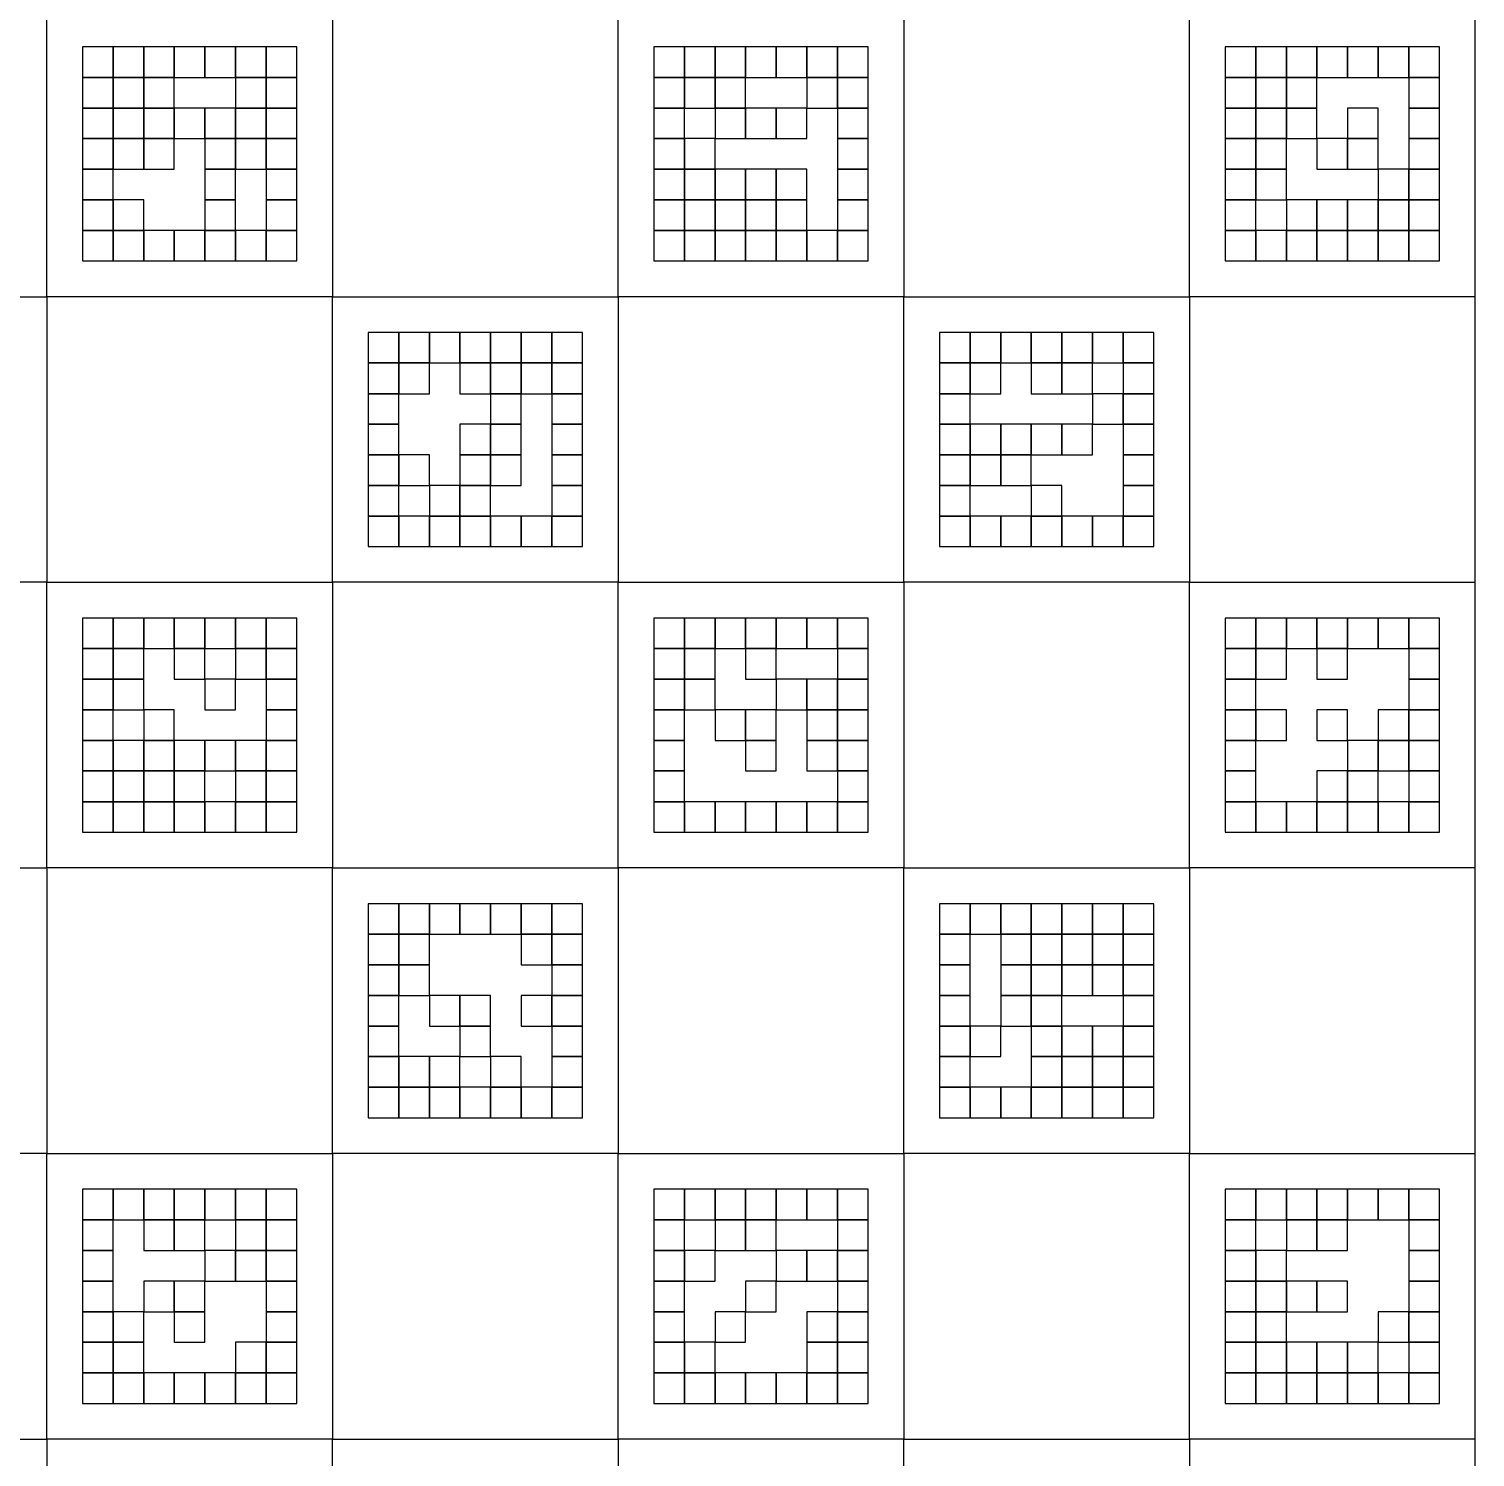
# Model space of a CAD drawing. Header units: millimetres. Extents: x 0 to 400, y 0 to 400.
# Drawn here: x 298.8 to 400, y 98.8 to 198.8 of the extents above; entities that cross this region are included whole.
import ezdxf

# ---------------------------------------------------------------- set-up
doc = ezdxf.new("R2010")
doc.units = ezdxf.units.MM

msp = doc.modelspace()

# ---------------------------------------------------------------- linework, layer by layer
at = {"layer": 'ENGRAVE'}
for points in [[(280, 180), (300, 180), (300, 200), (280, 200)], [(320, 180), (340, 180), (340, 200), (320, 200)], [(360, 180), (380, 180), (380, 200), (360, 200)], [(302.5, 195.36), (304.64, 195.36), (304.64, 197.5), (302.5, 197.5)], [(304.64, 195.36), (306.79, 195.36), (306.79, 197.5), (304.64, 197.5)], [(306.79, 195.36), (308.93, 195.36), (308.93, 197.5), (306.79, 197.5)], [(308.93, 195.36), (311.07, 195.36), (311.07, 197.5), (308.93, 197.5)], [(311.07, 195.36), (313.21, 195.36), (313.21, 197.5), (311.07, 197.5)], [(313.21, 195.36), (315.36, 195.36), (315.36, 197.5), (313.21, 197.5)], [(315.36, 195.36), (317.5, 195.36), (317.5, 197.5), (315.36, 197.5)], [(342.5, 195.36), (344.64, 195.36), (344.64, 197.5), (342.5, 197.5)], [(344.64, 195.36), (346.79, 195.36), (346.79, 197.5), (344.64, 197.5)], [(346.79, 195.36), (348.93, 195.36), (348.93, 197.5), (346.79, 197.5)], [(348.93, 195.36), (351.07, 195.36), (351.07, 197.5), (348.93, 197.5)], [(351.07, 195.36), (353.21, 195.36), (353.21, 197.5), (351.07, 197.5)], [(353.21, 195.36), (355.36, 195.36), (355.36, 197.5), (353.21, 197.5)], [(355.36, 195.36), (357.5, 195.36), (357.5, 197.5), (355.36, 197.5)], [(382.5, 195.36), (384.64, 195.36), (384.64, 197.5), (382.5, 197.5)], [(384.64, 195.36), (386.79, 195.36), (386.79, 197.5), (384.64, 197.5)], [(386.79, 195.36), (388.93, 195.36), (388.93, 197.5), (386.79, 197.5)], [(388.93, 195.36), (391.07, 195.36), (391.07, 197.5), (388.93, 197.5)], [(391.07, 195.36), (393.21, 195.36), (393.21, 197.5), (391.07, 197.5)], [(393.21, 195.36), (395.36, 195.36), (395.36, 197.5), (393.21, 197.5)], [(395.36, 195.36), (397.5, 195.36), (397.5, 197.5), (395.36, 197.5)], [(302.5, 193.21), (304.64, 193.21), (304.64, 195.36), (302.5, 195.36)], [(304.64, 193.21), (306.79, 193.21), (306.79, 195.36), (304.64, 195.36)], [(306.79, 193.21), (308.93, 193.21), (308.93, 195.36), (306.79, 195.36)], [(313.21, 193.21), (315.36, 193.21), (315.36, 195.36), (313.21, 195.36)], [(315.36, 193.21), (317.5, 193.21), (317.5, 195.36), (315.36, 195.36)], [(342.5, 193.21), (344.64, 193.21), (344.64, 195.36), (342.5, 195.36)], [(344.64, 193.21), (346.79, 193.21), (346.79, 195.36), (344.64, 195.36)], [(346.79, 193.21), (348.93, 193.21), (348.93, 195.36), (346.79, 195.36)], [(353.21, 193.21), (355.36, 193.21), (355.36, 195.36), (353.21, 195.36)], [(355.36, 193.21), (357.5, 193.21), (357.5, 195.36), (355.36, 195.36)], [(382.5, 193.21), (384.64, 193.21), (384.64, 195.36), (382.5, 195.36)], [(384.64, 193.21), (386.79, 193.21), (386.79, 195.36), (384.64, 195.36)], [(386.79, 193.21), (388.93, 193.21), (388.93, 195.36), (386.79, 195.36)], [(395.36, 193.21), (397.5, 193.21), (397.5, 195.36), (395.36, 195.36)], [(302.5, 191.07), (304.64, 191.07), (304.64, 193.21), (302.5, 193.21)], [(304.64, 191.07), (306.79, 191.07), (306.79, 193.21), (304.64, 193.21)], [(306.79, 191.07), (308.93, 191.07), (308.93, 193.21), (306.79, 193.21)], [(308.93, 191.07), (311.07, 191.07), (311.07, 193.21), (308.93, 193.21)], [(311.07, 191.07), (313.21, 191.07), (313.21, 193.21), (311.07, 193.21)], [(313.21, 191.07), (315.36, 191.07), (315.36, 193.21), (313.21, 193.21)], [(315.36, 191.07), (317.5, 191.07), (317.5, 193.21), (315.36, 193.21)], [(342.5, 191.07), (344.64, 191.07), (344.64, 193.21), (342.5, 193.21)], [(346.79, 191.07), (348.93, 191.07), (348.93, 193.21), (346.79, 193.21)], [(348.93, 191.07), (351.07, 191.07), (351.07, 193.21), (348.93, 193.21)], [(351.07, 191.07), (353.21, 191.07), (353.21, 193.21), (351.07, 193.21)], [(355.36, 191.07), (357.5, 191.07), (357.5, 193.21), (355.36, 193.21)], [(382.5, 191.07), (384.64, 191.07), (384.64, 193.21), (382.5, 193.21)], [(384.64, 191.07), (386.79, 191.07), (386.79, 193.21), (384.64, 193.21)], [(386.79, 191.07), (388.93, 191.07), (388.93, 193.21), (386.79, 193.21)], [(391.07, 191.07), (393.21, 191.07), (393.21, 193.21), (391.07, 193.21)], [(395.36, 191.07), (397.5, 191.07), (397.5, 193.21), (395.36, 193.21)], [(302.5, 188.93), (304.64, 188.93), (304.64, 191.07), (302.5, 191.07)], [(304.64, 188.93), (306.79, 188.93), (306.79, 191.07), (304.64, 191.07)], [(306.79, 188.93), (308.93, 188.93), (308.93, 191.07), (306.79, 191.07)], [(311.07, 188.93), (313.21, 188.93), (313.21, 191.07), (311.07, 191.07)], [(313.21, 188.93), (315.36, 188.93), (315.36, 191.07), (313.21, 191.07)], [(315.36, 188.93), (317.5, 188.93), (317.5, 191.07), (315.36, 191.07)], [(342.5, 188.93), (344.64, 188.93), (344.64, 191.07), (342.5, 191.07)], [(344.64, 188.93), (346.79, 188.93), (346.79, 191.07), (344.64, 191.07)], [(355.36, 188.93), (357.5, 188.93), (357.5, 191.07), (355.36, 191.07)], [(382.5, 188.93), (384.64, 188.93), (384.64, 191.07), (382.5, 191.07)], [(384.64, 188.93), (386.79, 188.93), (386.79, 191.07), (384.64, 191.07)], [(388.93, 188.93), (391.07, 188.93), (391.07, 191.07), (388.93, 191.07)], [(391.07, 188.93), (393.21, 188.93), (393.21, 191.07), (391.07, 191.07)], [(395.36, 188.93), (397.5, 188.93), (397.5, 191.07), (395.36, 191.07)], [(302.5, 186.79), (304.64, 186.79), (304.64, 188.93), (302.5, 188.93)], [(311.07, 186.79), (313.21, 186.79), (313.21, 188.93), (311.07, 188.93)], [(315.36, 186.79), (317.5, 186.79), (317.5, 188.93), (315.36, 188.93)], [(342.5, 186.79), (344.64, 186.79), (344.64, 188.93), (342.5, 188.93)], [(344.64, 186.79), (346.79, 186.79), (346.79, 188.93), (344.64, 188.93)], [(346.79, 186.79), (348.93, 186.79), (348.93, 188.93), (346.79, 188.93)], [(348.93, 186.79), (351.07, 186.79), (351.07, 188.93), (348.93, 188.93)], [(351.07, 186.79), (353.21, 186.79), (353.21, 188.93), (351.07, 188.93)], [(355.36, 186.79), (357.5, 186.79), (357.5, 188.93), (355.36, 188.93)], [(382.5, 186.79), (384.64, 186.79), (384.64, 188.93), (382.5, 188.93)], [(384.64, 186.79), (386.79, 186.79), (386.79, 188.93), (384.64, 188.93)], [(393.21, 186.79), (395.36, 186.79), (395.36, 188.93), (393.21, 188.93)], [(395.36, 186.79), (397.5, 186.79), (397.5, 188.93), (395.36, 188.93)], [(302.5, 184.64), (304.64, 184.64), (304.64, 186.79), (302.5, 186.79)], [(304.64, 184.64), (306.79, 184.64), (306.79, 186.79), (304.64, 186.79)], [(311.07, 184.64), (313.21, 184.64), (313.21, 186.79), (311.07, 186.79)], [(315.36, 184.64), (317.5, 184.64), (317.5, 186.79), (315.36, 186.79)], [(342.5, 184.64), (344.64, 184.64), (344.64, 186.79), (342.5, 186.79)], [(344.64, 184.64), (346.79, 184.64), (346.79, 186.79), (344.64, 186.79)], [(346.79, 184.64), (348.93, 184.64), (348.93, 186.79), (346.79, 186.79)], [(348.93, 184.64), (351.07, 184.64), (351.07, 186.79), (348.93, 186.79)], [(351.07, 184.64), (353.21, 184.64), (353.21, 186.79), (351.07, 186.79)], [(355.36, 184.64), (357.5, 184.64), (357.5, 186.79), (355.36, 186.79)], [(382.5, 184.64), (384.64, 184.64), (384.64, 186.79), (382.5, 186.79)], [(386.79, 184.64), (388.93, 184.64), (388.93, 186.79), (386.79, 186.79)], [(388.93, 184.64), (391.07, 184.64), (391.07, 186.79), (388.93, 186.79)], [(391.07, 184.64), (393.21, 184.64), (393.21, 186.79), (391.07, 186.79)], [(393.21, 184.64), (395.36, 184.64), (395.36, 186.79), (393.21, 186.79)], [(395.36, 184.64), (397.5, 184.64), (397.5, 186.79), (395.36, 186.79)], [(302.5, 182.5), (304.64, 182.5), (304.64, 184.64), (302.5, 184.64)], [(304.64, 182.5), (306.79, 182.5), (306.79, 184.64), (304.64, 184.64)], [(306.79, 182.5), (308.93, 182.5), (308.93, 184.64), (306.79, 184.64)], [(308.93, 182.5), (311.07, 182.5), (311.07, 184.64), (308.93, 184.64)], [(311.07, 182.5), (313.21, 182.5), (313.21, 184.64), (311.07, 184.64)], [(313.21, 182.5), (315.36, 182.5), (315.36, 184.64), (313.21, 184.64)], [(315.36, 182.5), (317.5, 182.5), (317.5, 184.64), (315.36, 184.64)], [(342.5, 182.5), (344.64, 182.5), (344.64, 184.64), (342.5, 184.64)], [(344.64, 182.5), (346.79, 182.5), (346.79, 184.64), (344.64, 184.64)], [(346.79, 182.5), (348.93, 182.5), (348.93, 184.64), (346.79, 184.64)], [(348.93, 182.5), (351.07, 182.5), (351.07, 184.64), (348.93, 184.64)], [(351.07, 182.5), (353.21, 182.5), (353.21, 184.64), (351.07, 184.64)], [(353.21, 182.5), (355.36, 182.5), (355.36, 184.64), (353.21, 184.64)], [(355.36, 182.5), (357.5, 182.5), (357.5, 184.64), (355.36, 184.64)], [(382.5, 182.5), (384.64, 182.5), (384.64, 184.64), (382.5, 184.64)], [(384.64, 182.5), (386.79, 182.5), (386.79, 184.64), (384.64, 184.64)], [(386.79, 182.5), (388.93, 182.5), (388.93, 184.64), (386.79, 184.64)], [(388.93, 182.5), (391.07, 182.5), (391.07, 184.64), (388.93, 184.64)], [(391.07, 182.5), (393.21, 182.5), (393.21, 184.64), (391.07, 184.64)], [(393.21, 182.5), (395.36, 182.5), (395.36, 184.64), (393.21, 184.64)], [(395.36, 182.5), (397.5, 182.5), (397.5, 184.64), (395.36, 184.64)], [(300, 160), (320, 160), (320, 180), (300, 180)], [(340, 160), (360, 160), (360, 180), (340, 180)], [(380, 160), (400, 160), (400, 180), (380, 180)], [(322.5, 175.36), (324.64, 175.36), (324.64, 177.5), (322.5, 177.5)], [(324.64, 175.36), (326.79, 175.36), (326.79, 177.5), (324.64, 177.5)], [(326.79, 175.36), (328.93, 175.36), (328.93, 177.5), (326.79, 177.5)], [(328.93, 175.36), (331.07, 175.36), (331.07, 177.5), (328.93, 177.5)], [(331.07, 175.36), (333.21, 175.36), (333.21, 177.5), (331.07, 177.5)], [(333.21, 175.36), (335.36, 175.36), (335.36, 177.5), (333.21, 177.5)], [(335.36, 175.36), (337.5, 175.36), (337.5, 177.5), (335.36, 177.5)], [(362.5, 175.36), (364.64, 175.36), (364.64, 177.5), (362.5, 177.5)], [(364.64, 175.36), (366.79, 175.36), (366.79, 177.5), (364.64, 177.5)], [(366.79, 175.36), (368.93, 175.36), (368.93, 177.5), (366.79, 177.5)], [(368.93, 175.36), (371.07, 175.36), (371.07, 177.5), (368.93, 177.5)], [(371.07, 175.36), (373.21, 175.36), (373.21, 177.5), (371.07, 177.5)], [(373.21, 175.36), (375.36, 175.36), (375.36, 177.5), (373.21, 177.5)], [(375.36, 175.36), (377.5, 175.36), (377.5, 177.5), (375.36, 177.5)], [(322.5, 173.21), (324.64, 173.21), (324.64, 175.36), (322.5, 175.36)], [(324.64, 173.21), (326.79, 173.21), (326.79, 175.36), (324.64, 175.36)], [(328.93, 173.21), (331.07, 173.21), (331.07, 175.36), (328.93, 175.36)], [(331.07, 173.21), (333.21, 173.21), (333.21, 175.36), (331.07, 175.36)], [(333.21, 173.21), (335.36, 173.21), (335.36, 175.36), (333.21, 175.36)], [(335.36, 173.21), (337.5, 173.21), (337.5, 175.36), (335.36, 175.36)], [(362.5, 173.21), (364.64, 173.21), (364.64, 175.36), (362.5, 175.36)], [(364.64, 173.21), (366.79, 173.21), (366.79, 175.36), (364.64, 175.36)], [(368.93, 173.21), (371.07, 173.21), (371.07, 175.36), (368.93, 175.36)], [(371.07, 173.21), (373.21, 173.21), (373.21, 175.36), (371.07, 175.36)], [(375.36, 173.21), (377.5, 173.21), (377.5, 175.36), (375.36, 175.36)], [(322.5, 171.07), (324.64, 171.07), (324.64, 173.21), (322.5, 173.21)], [(331.07, 171.07), (333.21, 171.07), (333.21, 173.21), (331.07, 173.21)], [(335.36, 171.07), (337.5, 171.07), (337.5, 173.21), (335.36, 173.21)], [(362.5, 171.07), (364.64, 171.07), (364.64, 173.21), (362.5, 173.21)], [(373.21, 171.07), (375.36, 171.07), (375.36, 173.21), (373.21, 173.21)], [(375.36, 171.07), (377.5, 171.07), (377.5, 173.21), (375.36, 173.21)], [(322.5, 168.93), (324.64, 168.93), (324.64, 171.07), (322.5, 171.07)], [(328.93, 168.93), (331.07, 168.93), (331.07, 171.07), (328.93, 171.07)], [(331.07, 168.93), (333.21, 168.93), (333.21, 171.07), (331.07, 171.07)], [(335.36, 168.93), (337.5, 168.93), (337.5, 171.07), (335.36, 171.07)], [(362.5, 168.93), (364.64, 168.93), (364.64, 171.07), (362.5, 171.07)], [(364.64, 168.93), (366.79, 168.93), (366.79, 171.07), (364.64, 171.07)], [(366.79, 168.93), (368.93, 168.93), (368.93, 171.07), (366.79, 171.07)], [(368.93, 168.93), (371.07, 168.93), (371.07, 171.07), (368.93, 171.07)], [(371.07, 168.93), (373.21, 168.93), (373.21, 171.07), (371.07, 171.07)], [(375.36, 168.93), (377.5, 168.93), (377.5, 171.07), (375.36, 171.07)], [(322.5, 166.79), (324.64, 166.79), (324.64, 168.93), (322.5, 168.93)], [(324.64, 166.79), (326.79, 166.79), (326.79, 168.93), (324.64, 168.93)], [(328.93, 166.79), (331.07, 166.79), (331.07, 168.93), (328.93, 168.93)], [(331.07, 166.79), (333.21, 166.79), (333.21, 168.93), (331.07, 168.93)], [(335.36, 166.79), (337.5, 166.79), (337.5, 168.93), (335.36, 168.93)], [(362.5, 166.79), (364.64, 166.79), (364.64, 168.93), (362.5, 168.93)], [(364.64, 166.79), (366.79, 166.79), (366.79, 168.93), (364.64, 168.93)], [(366.79, 166.79), (368.93, 166.79), (368.93, 168.93), (366.79, 168.93)], [(375.36, 166.79), (377.5, 166.79), (377.5, 168.93), (375.36, 168.93)], [(322.5, 164.64), (324.64, 164.64), (324.64, 166.79), (322.5, 166.79)], [(326.79, 164.64), (328.93, 164.64), (328.93, 166.79), (326.79, 166.79)], [(328.93, 164.64), (331.07, 164.64), (331.07, 166.79), (328.93, 166.79)], [(335.36, 164.64), (337.5, 164.64), (337.5, 166.79), (335.36, 166.79)], [(362.5, 164.64), (364.64, 164.64), (364.64, 166.79), (362.5, 166.79)], [(368.93, 164.64), (371.07, 164.64), (371.07, 166.79), (368.93, 166.79)], [(375.36, 164.64), (377.5, 164.64), (377.5, 166.79), (375.36, 166.79)], [(322.5, 162.5), (324.64, 162.5), (324.64, 164.64), (322.5, 164.64)], [(324.64, 162.5), (326.79, 162.5), (326.79, 164.64), (324.64, 164.64)], [(326.79, 162.5), (328.93, 162.5), (328.93, 164.64), (326.79, 164.64)], [(328.93, 162.5), (331.07, 162.5), (331.07, 164.64), (328.93, 164.64)], [(331.07, 162.5), (333.21, 162.5), (333.21, 164.64), (331.07, 164.64)], [(333.21, 162.5), (335.36, 162.5), (335.36, 164.64), (333.21, 164.64)], [(335.36, 162.5), (337.5, 162.5), (337.5, 164.64), (335.36, 164.64)], [(362.5, 162.5), (364.64, 162.5), (364.64, 164.64), (362.5, 164.64)], [(364.64, 162.5), (366.79, 162.5), (366.79, 164.64), (364.64, 164.64)], [(366.79, 162.5), (368.93, 162.5), (368.93, 164.64), (366.79, 164.64)], [(368.93, 162.5), (371.07, 162.5), (371.07, 164.64), (368.93, 164.64)], [(371.07, 162.5), (373.21, 162.5), (373.21, 164.64), (371.07, 164.64)], [(373.21, 162.5), (375.36, 162.5), (375.36, 164.64), (373.21, 164.64)], [(375.36, 162.5), (377.5, 162.5), (377.5, 164.64), (375.36, 164.64)], [(280, 140), (300, 140), (300, 160), (280, 160)], [(320, 140), (340, 140), (340, 160), (320, 160)], [(360, 140), (380, 140), (380, 160), (360, 160)], [(302.5, 155.36), (304.64, 155.36), (304.64, 157.5), (302.5, 157.5)], [(304.64, 155.36), (306.79, 155.36), (306.79, 157.5), (304.64, 157.5)], [(306.79, 155.36), (308.93, 155.36), (308.93, 157.5), (306.79, 157.5)], [(308.93, 155.36), (311.07, 155.36), (311.07, 157.5), (308.93, 157.5)], [(311.07, 155.36), (313.21, 155.36), (313.21, 157.5), (311.07, 157.5)], [(313.21, 155.36), (315.36, 155.36), (315.36, 157.5), (313.21, 157.5)], [(315.36, 155.36), (317.5, 155.36), (317.5, 157.5), (315.36, 157.5)], [(342.5, 155.36), (344.64, 155.36), (344.64, 157.5), (342.5, 157.5)], [(344.64, 155.36), (346.79, 155.36), (346.79, 157.5), (344.64, 157.5)], [(346.79, 155.36), (348.93, 155.36), (348.93, 157.5), (346.79, 157.5)], [(348.93, 155.36), (351.07, 155.36), (351.07, 157.5), (348.93, 157.5)], [(351.07, 155.36), (353.21, 155.36), (353.21, 157.5), (351.07, 157.5)], [(353.21, 155.36), (355.36, 155.36), (355.36, 157.5), (353.21, 157.5)], [(355.36, 155.36), (357.5, 155.36), (357.5, 157.5), (355.36, 157.5)], [(382.5, 155.36), (384.64, 155.36), (384.64, 157.5), (382.5, 157.5)], [(384.64, 155.36), (386.79, 155.36), (386.79, 157.5), (384.64, 157.5)], [(386.79, 155.36), (388.93, 155.36), (388.93, 157.5), (386.79, 157.5)], [(388.93, 155.36), (391.07, 155.36), (391.07, 157.5), (388.93, 157.5)], [(391.07, 155.36), (393.21, 155.36), (393.21, 157.5), (391.07, 157.5)], [(393.21, 155.36), (395.36, 155.36), (395.36, 157.5), (393.21, 157.5)], [(395.36, 155.36), (397.5, 155.36), (397.5, 157.5), (395.36, 157.5)], [(302.5, 153.21), (304.64, 153.21), (304.64, 155.36), (302.5, 155.36)], [(304.64, 153.21), (306.79, 153.21), (306.79, 155.36), (304.64, 155.36)], [(308.93, 153.21), (311.07, 153.21), (311.07, 155.36), (308.93, 155.36)], [(313.21, 153.21), (315.36, 153.21), (315.36, 155.36), (313.21, 155.36)], [(315.36, 153.21), (317.5, 153.21), (317.5, 155.36), (315.36, 155.36)], [(342.5, 153.21), (344.64, 153.21), (344.64, 155.36), (342.5, 155.36)], [(344.64, 153.21), (346.79, 153.21), (346.79, 155.36), (344.64, 155.36)], [(348.93, 153.21), (351.07, 153.21), (351.07, 155.36), (348.93, 155.36)], [(355.36, 153.21), (357.5, 153.21), (357.5, 155.36), (355.36, 155.36)], [(382.5, 153.21), (384.64, 153.21), (384.64, 155.36), (382.5, 155.36)], [(384.64, 153.21), (386.79, 153.21), (386.79, 155.36), (384.64, 155.36)], [(388.93, 153.21), (391.07, 153.21), (391.07, 155.36), (388.93, 155.36)], [(395.36, 153.21), (397.5, 153.21), (397.5, 155.36), (395.36, 155.36)], [(302.5, 151.07), (304.64, 151.07), (304.64, 153.21), (302.5, 153.21)], [(304.64, 151.07), (306.79, 151.07), (306.79, 153.21), (304.64, 153.21)], [(311.07, 151.07), (313.21, 151.07), (313.21, 153.21), (311.07, 153.21)], [(315.36, 151.07), (317.5, 151.07), (317.5, 153.21), (315.36, 153.21)], [(342.5, 151.07), (344.64, 151.07), (344.64, 153.21), (342.5, 153.21)], [(344.64, 151.07), (346.79, 151.07), (346.79, 153.21), (344.64, 153.21)], [(351.07, 151.07), (353.21, 151.07), (353.21, 153.21), (351.07, 153.21)], [(353.21, 151.07), (355.36, 151.07), (355.36, 153.21), (353.21, 153.21)], [(355.36, 151.07), (357.5, 151.07), (357.5, 153.21), (355.36, 153.21)], [(382.5, 151.07), (384.64, 151.07), (384.64, 153.21), (382.5, 153.21)], [(395.36, 151.07), (397.5, 151.07), (397.5, 153.21), (395.36, 153.21)], [(302.5, 148.93), (304.64, 148.93), (304.64, 151.07), (302.5, 151.07)], [(306.79, 148.93), (308.93, 148.93), (308.93, 151.07), (306.79, 151.07)], [(315.36, 148.93), (317.5, 148.93), (317.5, 151.07), (315.36, 151.07)], [(342.5, 148.93), (344.64, 148.93), (344.64, 151.07), (342.5, 151.07)], [(346.79, 148.93), (348.93, 148.93), (348.93, 151.07), (346.79, 151.07)], [(348.93, 148.93), (351.07, 148.93), (351.07, 151.07), (348.93, 151.07)], [(353.21, 148.93), (355.36, 148.93), (355.36, 151.07), (353.21, 151.07)], [(355.36, 148.93), (357.5, 148.93), (357.5, 151.07), (355.36, 151.07)], [(382.5, 148.93), (384.64, 148.93), (384.64, 151.07), (382.5, 151.07)], [(384.64, 148.93), (386.79, 148.93), (386.79, 151.07), (384.64, 151.07)], [(388.93, 148.93), (391.07, 148.93), (391.07, 151.07), (388.93, 151.07)], [(393.21, 148.93), (395.36, 148.93), (395.36, 151.07), (393.21, 151.07)], [(395.36, 148.93), (397.5, 148.93), (397.5, 151.07), (395.36, 151.07)], [(302.5, 146.79), (304.64, 146.79), (304.64, 148.93), (302.5, 148.93)], [(304.64, 146.79), (306.79, 146.79), (306.79, 148.93), (304.64, 148.93)], [(306.79, 146.79), (308.93, 146.79), (308.93, 148.93), (306.79, 148.93)], [(308.93, 146.79), (311.07, 146.79), (311.07, 148.93), (308.93, 148.93)], [(311.07, 146.79), (313.21, 146.79), (313.21, 148.93), (311.07, 148.93)], [(313.21, 146.79), (315.36, 146.79), (315.36, 148.93), (313.21, 148.93)], [(315.36, 146.79), (317.5, 146.79), (317.5, 148.93), (315.36, 148.93)], [(342.5, 146.79), (344.64, 146.79), (344.64, 148.93), (342.5, 148.93)], [(348.93, 146.79), (351.07, 146.79), (351.07, 148.93), (348.93, 148.93)], [(353.21, 146.79), (355.36, 146.79), (355.36, 148.93), (353.21, 148.93)], [(355.36, 146.79), (357.5, 146.79), (357.5, 148.93), (355.36, 148.93)], [(382.5, 146.79), (384.64, 146.79), (384.64, 148.93), (382.5, 148.93)], [(391.07, 146.79), (393.21, 146.79), (393.21, 148.93), (391.07, 148.93)], [(393.21, 146.79), (395.36, 146.79), (395.36, 148.93), (393.21, 148.93)], [(395.36, 146.79), (397.5, 146.79), (397.5, 148.93), (395.36, 148.93)], [(302.5, 144.64), (304.64, 144.64), (304.64, 146.79), (302.5, 146.79)], [(304.64, 144.64), (306.79, 144.64), (306.79, 146.79), (304.64, 146.79)], [(306.79, 144.64), (308.93, 144.64), (308.93, 146.79), (306.79, 146.79)], [(308.93, 144.64), (311.07, 144.64), (311.07, 146.79), (308.93, 146.79)], [(313.21, 144.64), (315.36, 144.64), (315.36, 146.79), (313.21, 146.79)], [(315.36, 144.64), (317.5, 144.64), (317.5, 146.79), (315.36, 146.79)], [(342.5, 144.64), (344.64, 144.64), (344.64, 146.79), (342.5, 146.79)], [(355.36, 144.64), (357.5, 144.64), (357.5, 146.79), (355.36, 146.79)], [(382.5, 144.64), (384.64, 144.64), (384.64, 146.79), (382.5, 146.79)], [(388.93, 144.64), (391.07, 144.64), (391.07, 146.79), (388.93, 146.79)], [(391.07, 144.64), (393.21, 144.64), (393.21, 146.79), (391.07, 146.79)], [(395.36, 144.64), (397.5, 144.64), (397.5, 146.79), (395.36, 146.79)], [(302.5, 142.5), (304.64, 142.5), (304.64, 144.64), (302.5, 144.64)], [(304.64, 142.5), (306.79, 142.5), (306.79, 144.64), (304.64, 144.64)], [(306.79, 142.5), (308.93, 142.5), (308.93, 144.64), (306.79, 144.64)], [(308.93, 142.5), (311.07, 142.5), (311.07, 144.64), (308.93, 144.64)], [(311.07, 142.5), (313.21, 142.5), (313.21, 144.64), (311.07, 144.64)], [(313.21, 142.5), (315.36, 142.5), (315.36, 144.64), (313.21, 144.64)], [(315.36, 142.5), (317.5, 142.5), (317.5, 144.64), (315.36, 144.64)], [(342.5, 142.5), (344.64, 142.5), (344.64, 144.64), (342.5, 144.64)], [(344.64, 142.5), (346.79, 142.5), (346.79, 144.64), (344.64, 144.64)], [(346.79, 142.5), (348.93, 142.5), (348.93, 144.64), (346.79, 144.64)], [(348.93, 142.5), (351.07, 142.5), (351.07, 144.64), (348.93, 144.64)], [(351.07, 142.5), (353.21, 142.5), (353.21, 144.64), (351.07, 144.64)], [(353.21, 142.5), (355.36, 142.5), (355.36, 144.64), (353.21, 144.64)], [(355.36, 142.5), (357.5, 142.5), (357.5, 144.64), (355.36, 144.64)], [(382.5, 142.5), (384.64, 142.5), (384.64, 144.64), (382.5, 144.64)], [(384.64, 142.5), (386.79, 142.5), (386.79, 144.64), (384.64, 144.64)], [(386.79, 142.5), (388.93, 142.5), (388.93, 144.64), (386.79, 144.64)], [(388.93, 142.5), (391.07, 142.5), (391.07, 144.64), (388.93, 144.64)], [(391.07, 142.5), (393.21, 142.5), (393.21, 144.64), (391.07, 144.64)], [(393.21, 142.5), (395.36, 142.5), (395.36, 144.64), (393.21, 144.64)], [(395.36, 142.5), (397.5, 142.5), (397.5, 144.64), (395.36, 144.64)], [(300, 120), (320, 120), (320, 140), (300, 140)], [(340, 120), (360, 120), (360, 140), (340, 140)], [(380, 120), (400, 120), (400, 140), (380, 140)], [(322.5, 135.36), (324.64, 135.36), (324.64, 137.5), (322.5, 137.5)], [(324.64, 135.36), (326.79, 135.36), (326.79, 137.5), (324.64, 137.5)], [(326.79, 135.36), (328.93, 135.36), (328.93, 137.5), (326.79, 137.5)], [(328.93, 135.36), (331.07, 135.36), (331.07, 137.5), (328.93, 137.5)], [(331.07, 135.36), (333.21, 135.36), (333.21, 137.5), (331.07, 137.5)], [(333.21, 135.36), (335.36, 135.36), (335.36, 137.5), (333.21, 137.5)], [(335.36, 135.36), (337.5, 135.36), (337.5, 137.5), (335.36, 137.5)], [(362.5, 135.36), (364.64, 135.36), (364.64, 137.5), (362.5, 137.5)], [(364.64, 135.36), (366.79, 135.36), (366.79, 137.5), (364.64, 137.5)], [(366.79, 135.36), (368.93, 135.36), (368.93, 137.5), (366.79, 137.5)], [(368.93, 135.36), (371.07, 135.36), (371.07, 137.5), (368.93, 137.5)], [(371.07, 135.36), (373.21, 135.36), (373.21, 137.5), (371.07, 137.5)], [(373.21, 135.36), (375.36, 135.36), (375.36, 137.5), (373.21, 137.5)], [(375.36, 135.36), (377.5, 135.36), (377.5, 137.5), (375.36, 137.5)], [(322.5, 133.21), (324.64, 133.21), (324.64, 135.36), (322.5, 135.36)], [(324.64, 133.21), (326.79, 133.21), (326.79, 135.36), (324.64, 135.36)], [(333.21, 133.21), (335.36, 133.21), (335.36, 135.36), (333.21, 135.36)], [(335.36, 133.21), (337.5, 133.21), (337.5, 135.36), (335.36, 135.36)], [(362.5, 133.21), (364.64, 133.21), (364.64, 135.36), (362.5, 135.36)], [(366.79, 133.21), (368.93, 133.21), (368.93, 135.36), (366.79, 135.36)], [(368.93, 133.21), (371.07, 133.21), (371.07, 135.36), (368.93, 135.36)], [(371.07, 133.21), (373.21, 133.21), (373.21, 135.36), (371.07, 135.36)], [(373.21, 133.21), (375.36, 133.21), (375.36, 135.36), (373.21, 135.36)], [(375.36, 133.21), (377.5, 133.21), (377.5, 135.36), (375.36, 135.36)], [(322.5, 131.07), (324.64, 131.07), (324.64, 133.21), (322.5, 133.21)], [(324.64, 131.07), (326.79, 131.07), (326.79, 133.21), (324.64, 133.21)], [(335.36, 131.07), (337.5, 131.07), (337.5, 133.21), (335.36, 133.21)], [(362.5, 131.07), (364.64, 131.07), (364.64, 133.21), (362.5, 133.21)], [(366.79, 131.07), (368.93, 131.07), (368.93, 133.21), (366.79, 133.21)], [(368.93, 131.07), (371.07, 131.07), (371.07, 133.21), (368.93, 133.21)], [(371.07, 131.07), (373.21, 131.07), (373.21, 133.21), (371.07, 133.21)], [(373.21, 131.07), (375.36, 131.07), (375.36, 133.21), (373.21, 133.21)], [(375.36, 131.07), (377.5, 131.07), (377.5, 133.21), (375.36, 133.21)], [(322.5, 128.93), (324.64, 128.93), (324.64, 131.07), (322.5, 131.07)], [(326.79, 128.93), (328.93, 128.93), (328.93, 131.07), (326.79, 131.07)], [(328.93, 128.93), (331.07, 128.93), (331.07, 131.07), (328.93, 131.07)], [(333.21, 128.93), (335.36, 128.93), (335.36, 131.07), (333.21, 131.07)], [(335.36, 128.93), (337.5, 128.93), (337.5, 131.07), (335.36, 131.07)], [(362.5, 128.93), (364.64, 128.93), (364.64, 131.07), (362.5, 131.07)], [(366.79, 128.93), (368.93, 128.93), (368.93, 131.07), (366.79, 131.07)], [(368.93, 128.93), (371.07, 128.93), (371.07, 131.07), (368.93, 131.07)], [(375.36, 128.93), (377.5, 128.93), (377.5, 131.07), (375.36, 131.07)], [(322.5, 126.79), (324.64, 126.79), (324.64, 128.93), (322.5, 128.93)], [(328.93, 126.79), (331.07, 126.79), (331.07, 128.93), (328.93, 128.93)], [(335.36, 126.79), (337.5, 126.79), (337.5, 128.93), (335.36, 128.93)], [(362.5, 126.79), (364.64, 126.79), (364.64, 128.93), (362.5, 128.93)], [(364.64, 126.79), (366.79, 126.79), (366.79, 128.93), (364.64, 128.93)], [(368.93, 126.79), (371.07, 126.79), (371.07, 128.93), (368.93, 128.93)], [(371.07, 126.79), (373.21, 126.79), (373.21, 128.93), (371.07, 128.93)], [(373.21, 126.79), (375.36, 126.79), (375.36, 128.93), (373.21, 128.93)], [(375.36, 126.79), (377.5, 126.79), (377.5, 128.93), (375.36, 128.93)], [(322.5, 124.64), (324.64, 124.64), (324.64, 126.79), (322.5, 126.79)], [(324.64, 124.64), (326.79, 124.64), (326.79, 126.79), (324.64, 126.79)], [(326.79, 124.64), (328.93, 124.64), (328.93, 126.79), (326.79, 126.79)], [(331.07, 124.64), (333.21, 124.64), (333.21, 126.79), (331.07, 126.79)], [(335.36, 124.64), (337.5, 124.64), (337.5, 126.79), (335.36, 126.79)], [(362.5, 124.64), (364.64, 124.64), (364.64, 126.79), (362.5, 126.79)], [(368.93, 124.64), (371.07, 124.64), (371.07, 126.79), (368.93, 126.79)], [(371.07, 124.64), (373.21, 124.64), (373.21, 126.79), (371.07, 126.79)], [(373.21, 124.64), (375.36, 124.64), (375.36, 126.79), (373.21, 126.79)], [(375.36, 124.64), (377.5, 124.64), (377.5, 126.79), (375.36, 126.79)], [(322.5, 122.5), (324.64, 122.5), (324.64, 124.64), (322.5, 124.64)], [(324.64, 122.5), (326.79, 122.5), (326.79, 124.64), (324.64, 124.64)], [(326.79, 122.5), (328.93, 122.5), (328.93, 124.64), (326.79, 124.64)], [(328.93, 122.5), (331.07, 122.5), (331.07, 124.64), (328.93, 124.64)], [(331.07, 122.5), (333.21, 122.5), (333.21, 124.64), (331.07, 124.64)], [(333.21, 122.5), (335.36, 122.5), (335.36, 124.64), (333.21, 124.64)], [(335.36, 122.5), (337.5, 122.5), (337.5, 124.64), (335.36, 124.64)], [(362.5, 122.5), (364.64, 122.5), (364.64, 124.64), (362.5, 124.64)], [(364.64, 122.5), (366.79, 122.5), (366.79, 124.64), (364.64, 124.64)], [(366.79, 122.5), (368.93, 122.5), (368.93, 124.64), (366.79, 124.64)], [(368.93, 122.5), (371.07, 122.5), (371.07, 124.64), (368.93, 124.64)], [(371.07, 122.5), (373.21, 122.5), (373.21, 124.64), (371.07, 124.64)], [(373.21, 122.5), (375.36, 122.5), (375.36, 124.64), (373.21, 124.64)], [(375.36, 122.5), (377.5, 122.5), (377.5, 124.64), (375.36, 124.64)], [(280, 100), (300, 100), (300, 120), (280, 120)], [(320, 100), (340, 100), (340, 120), (320, 120)], [(360, 100), (380, 100), (380, 120), (360, 120)], [(302.5, 115.36), (304.64, 115.36), (304.64, 117.5), (302.5, 117.5)], [(304.64, 115.36), (306.79, 115.36), (306.79, 117.5), (304.64, 117.5)], [(306.79, 115.36), (308.93, 115.36), (308.93, 117.5), (306.79, 117.5)], [(308.93, 115.36), (311.07, 115.36), (311.07, 117.5), (308.93, 117.5)], [(311.07, 115.36), (313.21, 115.36), (313.21, 117.5), (311.07, 117.5)], [(313.21, 115.36), (315.36, 115.36), (315.36, 117.5), (313.21, 117.5)], [(315.36, 115.36), (317.5, 115.36), (317.5, 117.5), (315.36, 117.5)], [(342.5, 115.36), (344.64, 115.36), (344.64, 117.5), (342.5, 117.5)], [(344.64, 115.36), (346.79, 115.36), (346.79, 117.5), (344.64, 117.5)], [(346.79, 115.36), (348.93, 115.36), (348.93, 117.5), (346.79, 117.5)], [(348.93, 115.36), (351.07, 115.36), (351.07, 117.5), (348.93, 117.5)], [(351.07, 115.36), (353.21, 115.36), (353.21, 117.5), (351.07, 117.5)], [(353.21, 115.36), (355.36, 115.36), (355.36, 117.5), (353.21, 117.5)], [(355.36, 115.36), (357.5, 115.36), (357.5, 117.5), (355.36, 117.5)], [(382.5, 115.36), (384.64, 115.36), (384.64, 117.5), (382.5, 117.5)], [(384.64, 115.36), (386.79, 115.36), (386.79, 117.5), (384.64, 117.5)], [(386.79, 115.36), (388.93, 115.36), (388.93, 117.5), (386.79, 117.5)], [(388.93, 115.36), (391.07, 115.36), (391.07, 117.5), (388.93, 117.5)], [(391.07, 115.36), (393.21, 115.36), (393.21, 117.5), (391.07, 117.5)], [(393.21, 115.36), (395.36, 115.36), (395.36, 117.5), (393.21, 117.5)], [(395.36, 115.36), (397.5, 115.36), (397.5, 117.5), (395.36, 117.5)], [(302.5, 113.21), (304.64, 113.21), (304.64, 115.36), (302.5, 115.36)], [(306.79, 113.21), (308.93, 113.21), (308.93, 115.36), (306.79, 115.36)], [(308.93, 113.21), (311.07, 113.21), (311.07, 115.36), (308.93, 115.36)], [(313.21, 113.21), (315.36, 113.21), (315.36, 115.36), (313.21, 115.36)], [(315.36, 113.21), (317.5, 113.21), (317.5, 115.36), (315.36, 115.36)], [(342.5, 113.21), (344.64, 113.21), (344.64, 115.36), (342.5, 115.36)], [(346.79, 113.21), (348.93, 113.21), (348.93, 115.36), (346.79, 115.36)], [(348.93, 113.21), (351.07, 113.21), (351.07, 115.36), (348.93, 115.36)], [(355.36, 113.21), (357.5, 113.21), (357.5, 115.36), (355.36, 115.36)], [(382.5, 113.21), (384.64, 113.21), (384.64, 115.36), (382.5, 115.36)], [(386.79, 113.21), (388.93, 113.21), (388.93, 115.36), (386.79, 115.36)], [(388.93, 113.21), (391.07, 113.21), (391.07, 115.36), (388.93, 115.36)], [(395.36, 113.21), (397.5, 113.21), (397.5, 115.36), (395.36, 115.36)], [(302.5, 111.07), (304.64, 111.07), (304.64, 113.21), (302.5, 113.21)], [(311.07, 111.07), (313.21, 111.07), (313.21, 113.21), (311.07, 113.21)], [(313.21, 111.07), (315.36, 111.07), (315.36, 113.21), (313.21, 113.21)], [(315.36, 111.07), (317.5, 111.07), (317.5, 113.21), (315.36, 113.21)], [(342.5, 111.07), (344.64, 111.07), (344.64, 113.21), (342.5, 113.21)], [(344.64, 111.07), (346.79, 111.07), (346.79, 113.21), (344.64, 113.21)], [(351.07, 111.07), (353.21, 111.07), (353.21, 113.21), (351.07, 113.21)], [(353.21, 111.07), (355.36, 111.07), (355.36, 113.21), (353.21, 113.21)], [(355.36, 111.07), (357.5, 111.07), (357.5, 113.21), (355.36, 113.21)], [(382.5, 111.07), (384.64, 111.07), (384.64, 113.21), (382.5, 113.21)], [(384.64, 111.07), (386.79, 111.07), (386.79, 113.21), (384.64, 113.21)], [(395.36, 111.07), (397.5, 111.07), (397.5, 113.21), (395.36, 113.21)], [(302.5, 108.93), (304.64, 108.93), (304.64, 111.07), (302.5, 111.07)], [(306.79, 108.93), (308.93, 108.93), (308.93, 111.07), (306.79, 111.07)], [(308.93, 108.93), (311.07, 108.93), (311.07, 111.07), (308.93, 111.07)], [(315.36, 108.93), (317.5, 108.93), (317.5, 111.07), (315.36, 111.07)], [(342.5, 108.93), (344.64, 108.93), (344.64, 111.07), (342.5, 111.07)], [(348.93, 108.93), (351.07, 108.93), (351.07, 111.07), (348.93, 111.07)], [(355.36, 108.93), (357.5, 108.93), (357.5, 111.07), (355.36, 111.07)], [(382.5, 108.93), (384.64, 108.93), (384.64, 111.07), (382.5, 111.07)], [(384.64, 108.93), (386.79, 108.93), (386.79, 111.07), (384.64, 111.07)], [(386.79, 108.93), (388.93, 108.93), (388.93, 111.07), (386.79, 111.07)], [(388.93, 108.93), (391.07, 108.93), (391.07, 111.07), (388.93, 111.07)], [(395.36, 108.93), (397.5, 108.93), (397.5, 111.07), (395.36, 111.07)], [(302.5, 106.79), (304.64, 106.79), (304.64, 108.93), (302.5, 108.93)], [(304.64, 106.79), (306.79, 106.79), (306.79, 108.93), (304.64, 108.93)], [(308.93, 106.79), (311.07, 106.79), (311.07, 108.93), (308.93, 108.93)], [(315.36, 106.79), (317.5, 106.79), (317.5, 108.93), (315.36, 108.93)], [(342.5, 106.79), (344.64, 106.79), (344.64, 108.93), (342.5, 108.93)], [(346.79, 106.79), (348.93, 106.79), (348.93, 108.93), (346.79, 108.93)], [(353.21, 106.79), (355.36, 106.79), (355.36, 108.93), (353.21, 108.93)], [(355.36, 106.79), (357.5, 106.79), (357.5, 108.93), (355.36, 108.93)], [(382.5, 106.79), (384.64, 106.79), (384.64, 108.93), (382.5, 108.93)], [(384.64, 106.79), (386.79, 106.79), (386.79, 108.93), (384.64, 108.93)], [(393.21, 106.79), (395.36, 106.79), (395.36, 108.93), (393.21, 108.93)], [(395.36, 106.79), (397.5, 106.79), (397.5, 108.93), (395.36, 108.93)], [(302.5, 104.64), (304.64, 104.64), (304.64, 106.79), (302.5, 106.79)], [(304.64, 104.64), (306.79, 104.64), (306.79, 106.79), (304.64, 106.79)], [(313.21, 104.64), (315.36, 104.64), (315.36, 106.79), (313.21, 106.79)], [(315.36, 104.64), (317.5, 104.64), (317.5, 106.79), (315.36, 106.79)], [(342.5, 104.64), (344.64, 104.64), (344.64, 106.79), (342.5, 106.79)], [(344.64, 104.64), (346.79, 104.64), (346.79, 106.79), (344.64, 106.79)], [(353.21, 104.64), (355.36, 104.64), (355.36, 106.79), (353.21, 106.79)], [(355.36, 104.64), (357.5, 104.64), (357.5, 106.79), (355.36, 106.79)], [(382.5, 104.64), (384.64, 104.64), (384.64, 106.79), (382.5, 106.79)], [(384.64, 104.64), (386.79, 104.64), (386.79, 106.79), (384.64, 106.79)], [(386.79, 104.64), (388.93, 104.64), (388.93, 106.79), (386.79, 106.79)], [(388.93, 104.64), (391.07, 104.64), (391.07, 106.79), (388.93, 106.79)], [(391.07, 104.64), (393.21, 104.64), (393.21, 106.79), (391.07, 106.79)], [(395.36, 104.64), (397.5, 104.64), (397.5, 106.79), (395.36, 106.79)], [(302.5, 102.5), (304.64, 102.5), (304.64, 104.64), (302.5, 104.64)], [(304.64, 102.5), (306.79, 102.5), (306.79, 104.64), (304.64, 104.64)], [(306.79, 102.5), (308.93, 102.5), (308.93, 104.64), (306.79, 104.64)], [(308.93, 102.5), (311.07, 102.5), (311.07, 104.64), (308.93, 104.64)], [(311.07, 102.5), (313.21, 102.5), (313.21, 104.64), (311.07, 104.64)], [(313.21, 102.5), (315.36, 102.5), (315.36, 104.64), (313.21, 104.64)], [(315.36, 102.5), (317.5, 102.5), (317.5, 104.64), (315.36, 104.64)], [(342.5, 102.5), (344.64, 102.5), (344.64, 104.64), (342.5, 104.64)], [(344.64, 102.5), (346.79, 102.5), (346.79, 104.64), (344.64, 104.64)], [(346.79, 102.5), (348.93, 102.5), (348.93, 104.64), (346.79, 104.64)], [(348.93, 102.5), (351.07, 102.5), (351.07, 104.64), (348.93, 104.64)], [(351.07, 102.5), (353.21, 102.5), (353.21, 104.64), (351.07, 104.64)], [(353.21, 102.5), (355.36, 102.5), (355.36, 104.64), (353.21, 104.64)], [(355.36, 102.5), (357.5, 102.5), (357.5, 104.64), (355.36, 104.64)], [(382.5, 102.5), (384.64, 102.5), (384.64, 104.64), (382.5, 104.64)], [(384.64, 102.5), (386.79, 102.5), (386.79, 104.64), (384.64, 104.64)], [(386.79, 102.5), (388.93, 102.5), (388.93, 104.64), (386.79, 104.64)], [(388.93, 102.5), (391.07, 102.5), (391.07, 104.64), (388.93, 104.64)], [(391.07, 102.5), (393.21, 102.5), (393.21, 104.64), (391.07, 104.64)], [(393.21, 102.5), (395.36, 102.5), (395.36, 104.64), (393.21, 104.64)], [(395.36, 102.5), (397.5, 102.5), (397.5, 104.64), (395.36, 104.64)], [(300, 80), (320, 80), (320, 100), (300, 100)], [(340, 80), (360, 80), (360, 100), (340, 100)], [(380, 80), (400, 80), (400, 100), (380, 100)]]:
    msp.add_lwpolyline(points, close=True, dxfattribs=at)
at = {"layer": 'OUTLINE'}
msp.add_lwpolyline([(0, 0), (400, 0), (400, 400), (0, 400)], close=True, dxfattribs=at)

doc.saveas('drawing.dxf')
